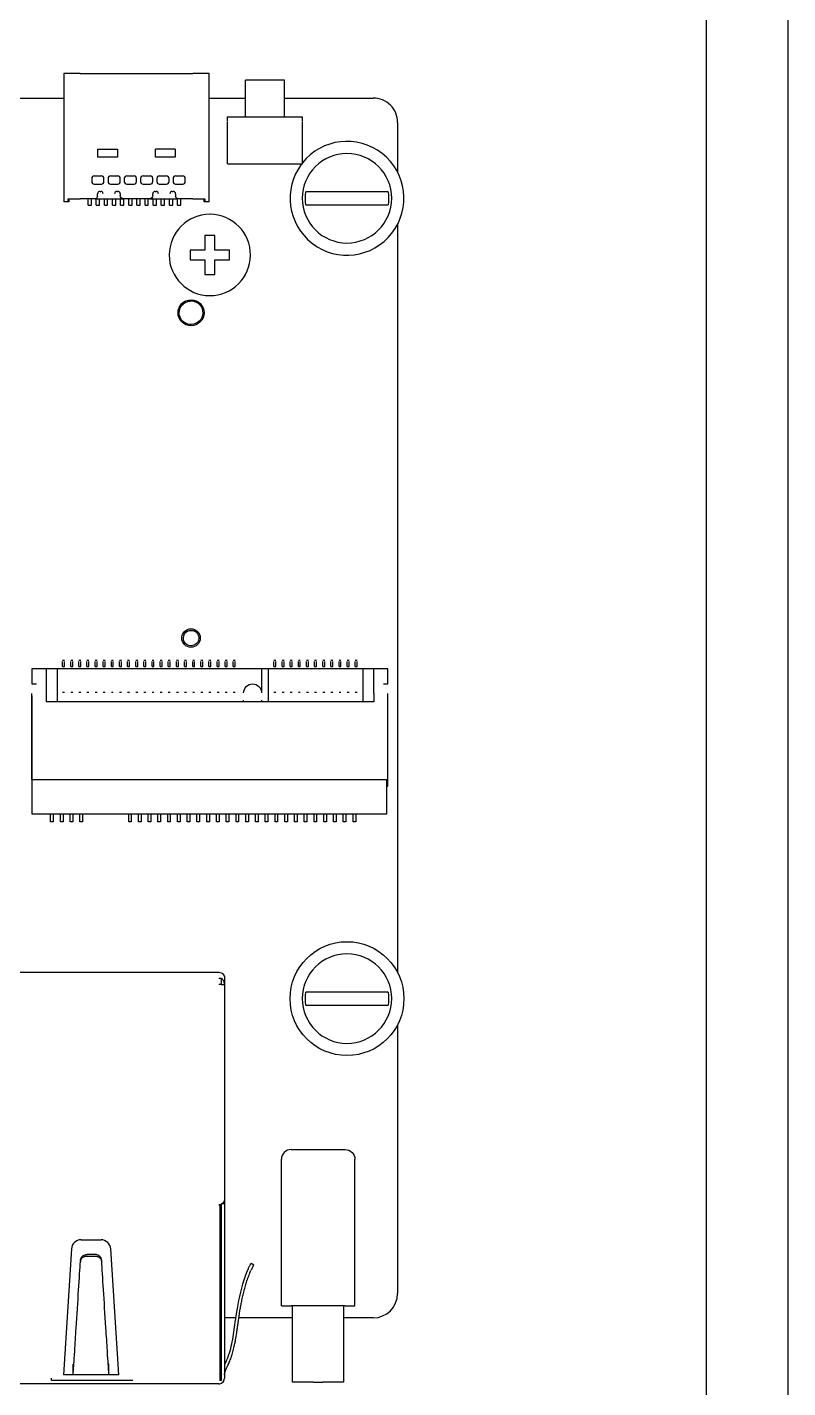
# Model space of a CAD drawing. Extents: x -34 to 51106, y -14166 to 1700.
# Drawn here: x 1285 to 1331.8, y 43 to 126.6 of the extents above; entities that cross this region are included whole.
import ezdxf

# ---------------------------------------------------------------- set-up
doc = ezdxf.new("R2010")
doc.units = 0
doc.layers.get('0').update_dxf_attribs({"linetype": 'CONTINUOUS'})
doc.layers.add('РАЗМЕРЫ', color=2, linetype='CONTINUOUS')

msp = doc.modelspace()

# ---------------------------------------------------------------- linework, layer by layer
at = {"linetype": 'CONTINUOUS'}
for p, q in [((1331.7956, 208.0423), (1331.7956, 28.0423)), ((1287.2717, 123.7827), (1287.2717, 115.8827)), ((1288.2717, 123.7827), (1287.2717, 123.7827)), ((1288.2717, 123.7827), (1295.2117, 123.7827)), ((1296.2117, 123.7827), (1295.2117, 123.7827)), ((1296.2117, 115.8827), (1296.2117, 123.7827)), ((1298.4456, 121.1206), (1298.4456, 123.3706)), ((1300.8456, 123.3706), (1298.4456, 123.3706)), ((1300.8456, 121.1206), (1300.8456, 123.3706)), ((1283.3056, 122.2706), (1287.2717, 122.2706)), ((1296.2117, 122.2706), (1298.4456, 122.2706)), ((1300.8456, 122.2706), (1306.2956, 122.2706)), ((1297.3456, 121.1206), (1301.9456, 121.1206)), ((1297.3456, 120.8706), (1297.3456, 121.1206)), ((1297.3456, 118.2206), (1297.3456, 120.8206)), ((1301.9456, 120.8706), (1301.9456, 121.1206)), ((1301.9456, 118.2206), (1301.9456, 120.8206)), ((1307.7956, 120.7706), (1307.7956, 117.7143)), ((1289.3592, 119.1327), (1290.5742, 119.1327)), ((1289.3592, 118.6327), (1289.3592, 119.1327)), ((1290.5742, 119.1327), (1290.5742, 118.6327)), ((1294.1252, 119.1327), (1292.9102, 119.1327)), ((1292.9102, 118.6327), (1292.9102, 119.1327)), ((1294.1252, 119.1327), (1294.1252, 118.6327)), ((1290.5742, 118.6327), (1289.3592, 118.6327)), ((1294.1252, 118.6327), (1292.9102, 118.6327)), ((1297.3456, 118.2206), (1301.9456, 118.2206)), ((1288.9917, 117.3326), (1288.9917, 117.1326)), ((1289.1417, 117.4826), (1289.5917, 117.4826)), ((1289.7417, 117.1326), (1289.7417, 117.3326)), ((1289.9917, 117.3326), (1289.9917, 117.1326)), ((1290.1417, 117.4826), (1290.5917, 117.4826)), ((1290.7417, 117.1326), (1290.7417, 117.3326)), ((1290.9917, 117.3326), (1290.9917, 117.1326)), ((1291.1417, 117.4826), (1291.5917, 117.4826)), ((1291.7417, 117.1326), (1291.7417, 117.3326)), ((1291.9917, 117.3326), (1291.9917, 117.1326)), ((1292.1417, 117.4826), (1292.5917, 117.4826)), ((1292.7417, 117.1326), (1292.7417, 117.3326)), ((1292.9917, 117.3326), (1292.9917, 117.1326)), ((1293.1417, 117.4826), (1293.5917, 117.4826)), ((1293.7417, 117.1326), (1293.7417, 117.3326)), ((1293.9917, 117.3326), (1293.9917, 117.1326)), ((1294.1417, 117.4826), (1294.5917, 117.4826)), ((1294.7417, 117.1326), (1294.7417, 117.3326)), ((1289.1417, 116.9826), (1289.5917, 116.9826)), ((1289.3417, 116.2327), (1289.3417, 116.3827)), ((1289.4917, 116.5327), (1289.5417, 116.5327)), ((1290.1417, 116.9826), (1290.5917, 116.9826)), ((1290.5417, 116.5327), (1290.5917, 116.5327)), ((1290.7417, 116.3827), (1290.7417, 116.2827)), ((1291.1417, 116.9826), (1291.5917, 116.9826)), ((1292.1417, 116.9826), (1292.5917, 116.9826)), ((1292.7417, 116.2827), (1292.7417, 116.3827)), ((1292.8917, 116.5327), (1292.9417, 116.5327)), ((1293.1417, 116.9826), (1293.5917, 116.9826)), ((1293.9417, 116.5327), (1293.9917, 116.5327)), ((1294.1417, 116.9826), (1294.5917, 116.9826)), ((1294.1417, 116.3827), (1294.1417, 116.2327)), ((1307.2156, 116.5087), (1302.1558, 116.5087)), ((1287.5339, 115.8827), (1287.2717, 115.8827)), ((1287.5339, 115.8827), (1287.5339, 116.0827)), ((1287.5339, 116.0827), (1288.2717, 116.0827)), ((1287.5717, 115.8827), (1287.5339, 115.8827)), ((1287.5717, 116.0827), (1287.5717, 115.8827)), ((1289.1917, 116.0827), (1288.2717, 116.0827)), ((1288.7667, 115.6827), (1288.7667, 116.0827)), ((1288.7667, 115.6827), (1288.9667, 115.6827)), ((1288.9667, 115.6827), (1288.9667, 116.0827)), ((1289.1917, 116.0827), (1289.6917, 116.0827)), ((1289.2667, 115.6827), (1289.2667, 116.0827)), ((1289.2667, 115.6827), (1289.4667, 115.6827)), ((1289.4667, 115.6827), (1289.4667, 116.0827)), ((1289.6917, 116.0827), (1290.3917, 116.0827)), ((1289.7667, 115.6827), (1289.7667, 116.0827)), ((1289.7667, 115.6827), (1289.9667, 115.6827)), ((1289.9667, 115.6827), (1289.9667, 116.0827)), ((1290.2667, 115.6827), (1290.2667, 116.0827)), ((1290.2667, 115.6827), (1290.4667, 115.6827)), ((1290.3917, 116.0827), (1290.9417, 116.0827)), ((1290.4667, 115.6827), (1290.4667, 116.0827)), ((1290.7667, 115.6827), (1290.7667, 116.0827)), ((1290.7667, 115.6827), (1290.9667, 115.6827)), ((1292.5417, 116.0827), (1290.9417, 116.0827)), ((1290.9667, 115.6827), (1290.9667, 116.0827)), ((1291.2667, 115.6827), (1291.2667, 116.0827)), ((1291.2667, 115.6827), (1291.4667, 115.6827)), ((1291.4667, 115.6827), (1291.4667, 116.0827)), ((1291.7667, 115.6827), (1291.7667, 116.0827)), ((1291.7667, 115.6827), (1291.9667, 115.6827)), ((1291.9667, 115.6827), (1291.9667, 116.0827)), ((1292.2667, 115.6827), (1292.2667, 116.0827)), ((1292.2667, 115.6827), (1292.4667, 115.6827)), ((1292.4667, 115.6827), (1292.4667, 116.0827)), ((1292.5417, 116.0827), (1293.0917, 116.0827)), ((1292.7667, 115.6827), (1292.7667, 116.0827)), ((1292.7667, 115.6827), (1292.9667, 115.6827)), ((1292.9667, 115.6827), (1292.9667, 116.0827)), ((1293.0917, 116.0827), (1293.7917, 116.0827)), ((1293.2667, 115.6827), (1293.2667, 116.0827)), ((1293.2667, 115.6827), (1293.4667, 115.6827)), ((1293.4667, 115.6827), (1293.4667, 116.0827)), ((1293.7667, 115.6827), (1293.7667, 116.0827)), ((1293.7667, 115.6827), (1293.9667, 115.6827)), ((1293.7917, 116.0827), (1294.2917, 116.0827)), ((1293.9667, 115.6827), (1293.9667, 116.0827)), ((1294.2667, 115.6827), (1294.2667, 116.0827)), ((1294.2667, 115.6827), (1294.4667, 115.6827)), ((1295.2117, 116.0827), (1294.2917, 116.0827)), ((1294.4667, 115.6827), (1294.4667, 116.0827)), ((1295.2117, 116.0827), (1295.9495, 116.0827)), ((1295.9117, 115.8827), (1295.9117, 116.0827)), ((1295.9495, 115.8827), (1295.9117, 115.8827)), ((1295.9495, 116.0827), (1295.9495, 115.8827)), ((1296.2117, 115.8827), (1295.9495, 115.8827)), ((1302.1558, 115.7087), (1307.2156, 115.7087)), ((1296.551, 113.8242), (1295.951, 113.8242)), ((1295.951, 113.8242), (1295.951, 112.9242)), ((1296.551, 112.9242), (1296.551, 113.8242)), ((1307.7956, 114.503), (1307.7956, 68.5062)), ((1295.951, 112.9242), (1295.051, 112.9242)), ((1295.051, 112.9242), (1295.051, 112.3242)), ((1295.051, 112.3242), (1295.951, 112.3242)), ((1295.951, 112.3242), (1295.951, 111.4242)), ((1297.451, 112.9242), (1296.551, 112.9242)), ((1296.551, 111.4242), (1296.551, 112.3242)), ((1296.551, 112.3242), (1297.451, 112.3242)), ((1297.451, 112.3242), (1297.451, 112.9242)), ((1295.951, 111.4242), (1296.551, 111.4242)), ((1285.3056, 87.1706), (1285.3056, 86.2506)), ((1286.1806, 87.1706), (1285.3056, 87.1706)), ((1286.8556, 87.1706), (1286.1806, 87.1706)), ((1286.1806, 87.1706), (1286.1806, 85.6506)), ((1299.4306, 87.1706), (1286.8556, 87.1706)), ((1286.8556, 87.1706), (1286.8556, 85.1506)), ((1287.1956, 87.7006), (1287.3156, 87.7006)), ((1287.1956, 87.3137), (1287.1956, 87.6206)), ((1287.1956, 87.2916), (1287.1956, 87.3006)), ((1287.3156, 87.3006), (1287.1956, 87.3006)), ((1287.1956, 87.2016), (1287.3156, 87.2016)), ((1287.3156, 87.3137), (1287.3156, 87.6206)), ((1287.3156, 87.2916), (1287.3156, 87.3006)), ((1287.6956, 87.7006), (1287.8156, 87.7006)), ((1287.6956, 87.3137), (1287.6956, 87.6206)), ((1287.6956, 87.2916), (1287.6956, 87.3006)), ((1287.8156, 87.3006), (1287.6956, 87.3006)), ((1287.6956, 87.2016), (1287.8156, 87.2016)), ((1287.8156, 87.3137), (1287.8156, 87.6206)), ((1287.8156, 87.2916), (1287.8156, 87.3006)), ((1288.1956, 87.7006), (1288.3156, 87.7006)), ((1288.1956, 87.3137), (1288.1956, 87.6206)), ((1288.1956, 87.2916), (1288.1956, 87.3006)), ((1288.3156, 87.3006), (1288.1956, 87.3006)), ((1288.1956, 87.2016), (1288.3156, 87.2016)), ((1288.3156, 87.3137), (1288.3156, 87.6206)), ((1288.3156, 87.2916), (1288.3156, 87.3006)), ((1288.6956, 87.7006), (1288.8156, 87.7006)), ((1288.6956, 87.3137), (1288.6956, 87.6206)), ((1288.6956, 87.2916), (1288.6956, 87.3006)), ((1288.8156, 87.3006), (1288.6956, 87.3006)), ((1288.6956, 87.2016), (1288.8156, 87.2016)), ((1288.8156, 87.3137), (1288.8156, 87.6206)), ((1288.8156, 87.2916), (1288.8156, 87.3006)), ((1289.1956, 87.7006), (1289.3156, 87.7006)), ((1289.1956, 87.3137), (1289.1956, 87.6206)), ((1289.1956, 87.2916), (1289.1956, 87.3006)), ((1289.3156, 87.3006), (1289.1956, 87.3006)), ((1289.1956, 87.2016), (1289.3156, 87.2016)), ((1289.3156, 87.3137), (1289.3156, 87.6206)), ((1289.3156, 87.2916), (1289.3156, 87.3006)), ((1289.6956, 87.7006), (1289.8156, 87.7006)), ((1289.6956, 87.3137), (1289.6956, 87.6206)), ((1289.6956, 87.2916), (1289.6956, 87.3006)), ((1289.8156, 87.3006), (1289.6956, 87.3006)), ((1289.6956, 87.2016), (1289.8156, 87.2016)), ((1289.8156, 87.3137), (1289.8156, 87.6206)), ((1289.8156, 87.2916), (1289.8156, 87.3006)), ((1290.1956, 87.7006), (1290.3156, 87.7006)), ((1290.1956, 87.3137), (1290.1956, 87.6206)), ((1290.1956, 87.2916), (1290.1956, 87.3006)), ((1290.3156, 87.3006), (1290.1956, 87.3006)), ((1290.1956, 87.2016), (1290.3156, 87.2016)), ((1290.3156, 87.3137), (1290.3156, 87.6206)), ((1290.3156, 87.2916), (1290.3156, 87.3006)), ((1290.6956, 87.7006), (1290.8156, 87.7006)), ((1290.6956, 87.3137), (1290.6956, 87.6206)), ((1290.6956, 87.2916), (1290.6956, 87.3006)), ((1290.8156, 87.3006), (1290.6956, 87.3006)), ((1290.6956, 87.2016), (1290.8156, 87.2016)), ((1290.8156, 87.3137), (1290.8156, 87.6206)), ((1290.8156, 87.2916), (1290.8156, 87.3006)), ((1291.1956, 87.7006), (1291.3156, 87.7006)), ((1291.1956, 87.3137), (1291.1956, 87.6206)), ((1291.1956, 87.2916), (1291.1956, 87.3006)), ((1291.3156, 87.3006), (1291.1956, 87.3006)), ((1291.1956, 87.2016), (1291.3156, 87.2016)), ((1291.3156, 87.3137), (1291.3156, 87.6206)), ((1291.3156, 87.2916), (1291.3156, 87.3006)), ((1291.6956, 87.7006), (1291.8156, 87.7006)), ((1291.6956, 87.3137), (1291.6956, 87.6206)), ((1291.6956, 87.2916), (1291.6956, 87.3006)), ((1291.8156, 87.3006), (1291.6956, 87.3006)), ((1291.6956, 87.2016), (1291.8156, 87.2016)), ((1291.8156, 87.3137), (1291.8156, 87.6206)), ((1291.8156, 87.2916), (1291.8156, 87.3006)), ((1292.1956, 87.7006), (1292.3156, 87.7006)), ((1292.1956, 87.3137), (1292.1956, 87.6206)), ((1292.1956, 87.2916), (1292.1956, 87.3006)), ((1292.3156, 87.3006), (1292.1956, 87.3006)), ((1292.1956, 87.2016), (1292.3156, 87.2016)), ((1292.3156, 87.3137), (1292.3156, 87.6206)), ((1292.3156, 87.2916), (1292.3156, 87.3006)), ((1292.6956, 87.7006), (1292.8156, 87.7006)), ((1292.6956, 87.3137), (1292.6956, 87.6206)), ((1292.6956, 87.2916), (1292.6956, 87.3006)), ((1292.8156, 87.3006), (1292.6956, 87.3006)), ((1292.6956, 87.2016), (1292.8156, 87.2016)), ((1292.8156, 87.3137), (1292.8156, 87.6206)), ((1292.8156, 87.2916), (1292.8156, 87.3006)), ((1293.1956, 87.7006), (1293.3156, 87.7006)), ((1293.1956, 87.3137), (1293.1956, 87.6206)), ((1293.1956, 87.2916), (1293.1956, 87.3006)), ((1293.3156, 87.3006), (1293.1956, 87.3006)), ((1293.1956, 87.2016), (1293.3156, 87.2016)), ((1293.3156, 87.3137), (1293.3156, 87.6206)), ((1293.3156, 87.2916), (1293.3156, 87.3006)), ((1293.6956, 87.7006), (1293.8156, 87.7006)), ((1293.6956, 87.3137), (1293.6956, 87.6206)), ((1293.6956, 87.2916), (1293.6956, 87.3006)), ((1293.8156, 87.3006), (1293.6956, 87.3006)), ((1293.6956, 87.2016), (1293.8156, 87.2016)), ((1293.8156, 87.3137), (1293.8156, 87.6206)), ((1293.8156, 87.2916), (1293.8156, 87.3006)), ((1294.1956, 87.7006), (1294.3156, 87.7006)), ((1294.1956, 87.3137), (1294.1956, 87.6206)), ((1294.1956, 87.2916), (1294.1956, 87.3006)), ((1294.3156, 87.3006), (1294.1956, 87.3006)), ((1294.1956, 87.2016), (1294.3156, 87.2016)), ((1294.3156, 87.3137), (1294.3156, 87.6206)), ((1294.3156, 87.2916), (1294.3156, 87.3006)), ((1294.6956, 87.7006), (1294.8156, 87.7006)), ((1294.6956, 87.3137), (1294.6956, 87.6206)), ((1294.6956, 87.2916), (1294.6956, 87.3006)), ((1294.8156, 87.3006), (1294.6956, 87.3006)), ((1294.6956, 87.2016), (1294.8156, 87.2016)), ((1294.8156, 87.3137), (1294.8156, 87.6206)), ((1294.8156, 87.2916), (1294.8156, 87.3006)), ((1295.1956, 87.7006), (1295.3156, 87.7006)), ((1295.1956, 87.3137), (1295.1956, 87.6206)), ((1295.1956, 87.2916), (1295.1956, 87.3006)), ((1295.3156, 87.3006), (1295.1956, 87.3006)), ((1295.1956, 87.2016), (1295.3156, 87.2016)), ((1295.3156, 87.3137), (1295.3156, 87.6206)), ((1295.3156, 87.2916), (1295.3156, 87.3006)), ((1295.6956, 87.7006), (1295.8156, 87.7006)), ((1295.6956, 87.3137), (1295.6956, 87.6206)), ((1295.6956, 87.2916), (1295.6956, 87.3006)), ((1295.8156, 87.3006), (1295.6956, 87.3006)), ((1295.6956, 87.2016), (1295.8156, 87.2016)), ((1295.8156, 87.3137), (1295.8156, 87.6206)), ((1295.8156, 87.2916), (1295.8156, 87.3006)), ((1296.1956, 87.7006), (1296.3156, 87.7006)), ((1296.1956, 87.3137), (1296.1956, 87.6206)), ((1296.1956, 87.2916), (1296.1956, 87.3006)), ((1296.3156, 87.3006), (1296.1956, 87.3006)), ((1296.1956, 87.2016), (1296.3156, 87.2016)), ((1296.3156, 87.3137), (1296.3156, 87.6206)), ((1296.3156, 87.2916), (1296.3156, 87.3006)), ((1296.6956, 87.7006), (1296.8156, 87.7006)), ((1296.6956, 87.3137), (1296.6956, 87.6206)), ((1296.6956, 87.2916), (1296.6956, 87.3006)), ((1296.8156, 87.3006), (1296.6956, 87.3006)), ((1296.6956, 87.2016), (1296.8156, 87.2016)), ((1296.8156, 87.3137), (1296.8156, 87.6206)), ((1296.8156, 87.2916), (1296.8156, 87.3006)), ((1297.1956, 87.7006), (1297.3156, 87.7006)), ((1297.1956, 87.3137), (1297.1956, 87.6206)), ((1297.1956, 87.2916), (1297.1956, 87.3006)), ((1297.3156, 87.3006), (1297.1956, 87.3006)), ((1297.1956, 87.2016), (1297.3156, 87.2016)), ((1297.3156, 87.3137), (1297.3156, 87.6206)), ((1297.3156, 87.2916), (1297.3156, 87.3006)), ((1297.6956, 87.7006), (1297.8156, 87.7006)), ((1297.6956, 87.3137), (1297.6956, 87.6206)), ((1297.6956, 87.2916), (1297.6956, 87.3006)), ((1297.8156, 87.3006), (1297.6956, 87.3006)), ((1297.6956, 87.2016), (1297.8156, 87.2016)), ((1297.8156, 87.3137), (1297.8156, 87.6206)), ((1297.8156, 87.2916), (1297.8156, 87.3006)), ((1299.8406, 87.1706), (1299.4306, 87.1706)), ((1299.4306, 87.1706), (1299.4306, 85.7006)), ((1305.6556, 87.1706), (1299.8406, 87.1706)), ((1299.8406, 87.1706), (1299.8406, 85.1506)), ((1300.1956, 87.7006), (1300.3156, 87.7006)), ((1300.1956, 87.3137), (1300.1956, 87.6206)), ((1300.1956, 87.2916), (1300.1956, 87.3006)), ((1300.3156, 87.3006), (1300.1956, 87.3006)), ((1300.1956, 87.2016), (1300.3156, 87.2016)), ((1300.3156, 87.3137), (1300.3156, 87.6206)), ((1300.3156, 87.2916), (1300.3156, 87.3006)), ((1300.6956, 87.7006), (1300.8156, 87.7006)), ((1300.6956, 87.3137), (1300.6956, 87.6206)), ((1300.6956, 87.2916), (1300.6956, 87.3006)), ((1300.8156, 87.3006), (1300.6956, 87.3006)), ((1300.6956, 87.2016), (1300.8156, 87.2016)), ((1300.8156, 87.3137), (1300.8156, 87.6206)), ((1300.8156, 87.2916), (1300.8156, 87.3006)), ((1301.1956, 87.7006), (1301.3156, 87.7006)), ((1301.1956, 87.3137), (1301.1956, 87.6206)), ((1301.1956, 87.2916), (1301.1956, 87.3006)), ((1301.3156, 87.3006), (1301.1956, 87.3006)), ((1301.1956, 87.2016), (1301.3156, 87.2016)), ((1301.3156, 87.3137), (1301.3156, 87.6206)), ((1301.3156, 87.2916), (1301.3156, 87.3006)), ((1301.6956, 87.7006), (1301.8156, 87.7006)), ((1301.6956, 87.3137), (1301.6956, 87.6206)), ((1301.6956, 87.2916), (1301.6956, 87.3006)), ((1301.8156, 87.3006), (1301.6956, 87.3006)), ((1301.6956, 87.2016), (1301.8156, 87.2016)), ((1301.8156, 87.3137), (1301.8156, 87.6206)), ((1301.8156, 87.2916), (1301.8156, 87.3006)), ((1302.1956, 87.7006), (1302.3156, 87.7006)), ((1302.1956, 87.3137), (1302.1956, 87.6206)), ((1302.1956, 87.2916), (1302.1956, 87.3006)), ((1302.3156, 87.3006), (1302.1956, 87.3006)), ((1302.1956, 87.2016), (1302.3156, 87.2016)), ((1302.3156, 87.3137), (1302.3156, 87.6206)), ((1302.3156, 87.2916), (1302.3156, 87.3006)), ((1302.6956, 87.7006), (1302.8156, 87.7006)), ((1302.6956, 87.3137), (1302.6956, 87.6206)), ((1302.6956, 87.2916), (1302.6956, 87.3006)), ((1302.8156, 87.3006), (1302.6956, 87.3006)), ((1302.6956, 87.2016), (1302.8156, 87.2016)), ((1302.8156, 87.3137), (1302.8156, 87.6206)), ((1302.8156, 87.2916), (1302.8156, 87.3006)), ((1303.1956, 87.7006), (1303.3156, 87.7006)), ((1303.1956, 87.3137), (1303.1956, 87.6206)), ((1303.1956, 87.2916), (1303.1956, 87.3006)), ((1303.3156, 87.3006), (1303.1956, 87.3006)), ((1303.1956, 87.2016), (1303.3156, 87.2016)), ((1303.3156, 87.3137), (1303.3156, 87.6206)), ((1303.3156, 87.2916), (1303.3156, 87.3006)), ((1303.6956, 87.7006), (1303.8156, 87.7006)), ((1303.6956, 87.3137), (1303.6956, 87.6206)), ((1303.6956, 87.2916), (1303.6956, 87.3006)), ((1303.8156, 87.3006), (1303.6956, 87.3006)), ((1303.6956, 87.2016), (1303.8156, 87.2016)), ((1303.8156, 87.3137), (1303.8156, 87.6206)), ((1303.8156, 87.2916), (1303.8156, 87.3006)), ((1304.1956, 87.7006), (1304.3156, 87.7006)), ((1304.1956, 87.3137), (1304.1956, 87.6206)), ((1304.1956, 87.2916), (1304.1956, 87.3006)), ((1304.3156, 87.3006), (1304.1956, 87.3006)), ((1304.1956, 87.2016), (1304.3156, 87.2016)), ((1304.3156, 87.3137), (1304.3156, 87.6206)), ((1304.3156, 87.2916), (1304.3156, 87.3006)), ((1304.6956, 87.7006), (1304.8156, 87.7006)), ((1304.6956, 87.3137), (1304.6956, 87.6206)), ((1304.6956, 87.2916), (1304.6956, 87.3006)), ((1304.8156, 87.3006), (1304.6956, 87.3006)), ((1304.6956, 87.2016), (1304.8156, 87.2016)), ((1304.8156, 87.3137), (1304.8156, 87.6206)), ((1304.8156, 87.2916), (1304.8156, 87.3006)), ((1305.1956, 87.7006), (1305.3156, 87.7006)), ((1305.1956, 87.3137), (1305.1956, 87.6206)), ((1305.1956, 87.2916), (1305.1956, 87.3006)), ((1305.3156, 87.3006), (1305.1956, 87.3006)), ((1305.1956, 87.2016), (1305.3156, 87.2016)), ((1305.3156, 87.3137), (1305.3156, 87.6206)), ((1305.3156, 87.2916), (1305.3156, 87.3006)), ((1305.6556, 87.1706), (1305.6556, 85.1506)), ((1306.3306, 87.1706), (1305.6556, 87.1706)), ((1307.2056, 87.1706), (1306.3306, 87.1706)), ((1306.3306, 85.6506), (1306.3306, 87.1706)), ((1307.2056, 86.2506), (1307.2056, 87.1706)), ((1285.3056, 86.2506), (1285.5806, 86.2506)), ((1306.9306, 86.2506), (1307.2056, 86.2506)), ((1285.3056, 85.5206), (1285.2956, 85.5206)), ((1285.2956, 85.5206), (1285.2956, 84.7206)), ((1285.3056, 80.3706), (1285.3056, 85.6506)), ((1286.1806, 85.6506), (1286.1806, 85.1506)), ((1287.1956, 85.741), (1287.3156, 85.741)), ((1287.6956, 85.741), (1287.8156, 85.741)), ((1288.1956, 85.741), (1288.3156, 85.741)), ((1288.6956, 85.741), (1288.8156, 85.741)), ((1289.1956, 85.741), (1289.3156, 85.741)), ((1289.6956, 85.741), (1289.8156, 85.741)), ((1290.1956, 85.741), (1290.3156, 85.741)), ((1290.6956, 85.741), (1290.8156, 85.741)), ((1291.1956, 85.741), (1291.3156, 85.741)), ((1291.6956, 85.741), (1291.8156, 85.741)), ((1292.1956, 85.741), (1292.3156, 85.741)), ((1292.6956, 85.741), (1292.8156, 85.741)), ((1293.1956, 85.741), (1293.3156, 85.741)), ((1293.6956, 85.741), (1293.8156, 85.741)), ((1294.1956, 85.741), (1294.3156, 85.741)), ((1294.6956, 85.741), (1294.8156, 85.741)), ((1295.1956, 85.741), (1295.3156, 85.741)), ((1295.6956, 85.741), (1295.8156, 85.741)), ((1296.1956, 85.741), (1296.3156, 85.741)), ((1296.6956, 85.741), (1296.8156, 85.741)), ((1297.1956, 85.741), (1297.3156, 85.741)), ((1297.6956, 85.741), (1297.8156, 85.741)), ((1300.1956, 85.741), (1300.3156, 85.741)), ((1300.6956, 85.741), (1300.8156, 85.741)), ((1301.1956, 85.741), (1301.3156, 85.741)), ((1301.6956, 85.741), (1301.8156, 85.741)), ((1302.1956, 85.741), (1302.3156, 85.741)), ((1302.6956, 85.741), (1302.8156, 85.741)), ((1303.1956, 85.741), (1303.3156, 85.741)), ((1303.6956, 85.741), (1303.8156, 85.741)), ((1304.1956, 85.741), (1304.3156, 85.741)), ((1304.6956, 85.741), (1304.8156, 85.741)), ((1305.1956, 85.741), (1305.3156, 85.741)), ((1306.3306, 85.6506), (1306.3306, 85.1506)), ((1307.2056, 80.3706), (1307.2056, 85.6506)), ((1285.3056, 84.7206), (1285.2956, 84.7206)), ((1285.2956, 84.7206), (1285.2956, 78.2706)), ((1298.8806, 85.1506), (1286.1806, 85.1506)), ((1298.3306, 85.1506), (1298.3306, 85.2506)), ((1306.3306, 85.1506), (1298.8806, 85.1506)), ((1299.4306, 85.2506), (1299.4306, 85.1506)), ((1285.3056, 80.3706), (1307.2056, 80.3706)), ((1307.1456, 78.2706), (1307.1456, 80.3706)), ((1307.2056, 79.9706), (1307.2056, 80.3706)), ((1307.1456, 79.9706), (1307.2056, 79.9706)), ((1285.2956, 78.2706), (1307.1456, 78.2706)), ((1286.4606, 77.7706), (1286.4606, 78.2706)), ((1286.6206, 78.2706), (1286.6206, 77.7706)), ((1287.0606, 77.7706), (1287.0606, 78.2706)), ((1287.2206, 78.2706), (1287.2206, 77.7706)), ((1287.6606, 77.7706), (1287.6606, 78.2706)), ((1287.8206, 78.2706), (1287.8206, 77.7706)), ((1288.2606, 77.7706), (1288.2606, 78.2706)), ((1288.4206, 78.2706), (1288.4206, 77.7706)), ((1291.2606, 77.7706), (1291.2606, 78.2706)), ((1291.4206, 78.2706), (1291.4206, 77.7706)), ((1291.8606, 77.7706), (1291.8606, 78.2706)), ((1292.0206, 78.2706), (1292.0206, 77.7706)), ((1292.4606, 77.7706), (1292.4606, 78.2706)), ((1292.6206, 78.2706), (1292.6206, 77.7706)), ((1293.0606, 77.7706), (1293.0606, 78.2706)), ((1293.2206, 78.2706), (1293.2206, 77.7706)), ((1293.6606, 77.7706), (1293.6606, 78.2706)), ((1293.8206, 78.2706), (1293.8206, 77.7706)), ((1294.2606, 77.7706), (1294.2606, 78.2706)), ((1294.4206, 78.2706), (1294.4206, 77.7706)), ((1294.8606, 77.7706), (1294.8606, 78.2706)), ((1295.0206, 78.2706), (1295.0206, 77.7706)), ((1295.4606, 77.7706), (1295.4606, 78.2706)), ((1295.6206, 78.2706), (1295.6206, 77.7706)), ((1296.0606, 77.7706), (1296.0606, 78.2706)), ((1296.2206, 78.2706), (1296.2206, 77.7706)), ((1296.6606, 77.7706), (1296.6606, 78.2706)), ((1296.8206, 78.2706), (1296.8206, 77.7706)), ((1297.2606, 77.7706), (1297.2606, 78.2706)), ((1297.4206, 78.2706), (1297.4206, 77.7706)), ((1297.8606, 77.7706), (1297.8606, 78.2706)), ((1298.0206, 78.2706), (1298.0206, 77.7706)), ((1298.4606, 77.7706), (1298.4606, 78.2706)), ((1298.6206, 78.2706), (1298.6206, 77.7706)), ((1299.0606, 77.7706), (1299.0606, 78.2706)), ((1299.2206, 78.2706), (1299.2206, 77.7706)), ((1299.6606, 77.7706), (1299.6606, 78.2706)), ((1299.8206, 78.2706), (1299.8206, 77.7706)), ((1300.2606, 77.7706), (1300.2606, 78.2706)), ((1300.4206, 78.2706), (1300.4206, 77.7706)), ((1300.8606, 77.7706), (1300.8606, 78.2706)), ((1301.0206, 78.2706), (1301.0206, 77.7706)), ((1301.4606, 77.7706), (1301.4606, 78.2706)), ((1301.6206, 78.2706), (1301.6206, 77.7706)), ((1302.0606, 77.7706), (1302.0606, 78.2706)), ((1302.2206, 78.2706), (1302.2206, 77.7706)), ((1302.6606, 77.7706), (1302.6606, 78.2706)), ((1302.8206, 78.2706), (1302.8206, 77.7706)), ((1303.2606, 77.7706), (1303.2606, 78.2706)), ((1303.4206, 78.2706), (1303.4206, 77.7706)), ((1303.8606, 77.7706), (1303.8606, 78.2706)), ((1304.0206, 78.2706), (1304.0206, 77.7706)), ((1304.4606, 77.7706), (1304.4606, 78.2706)), ((1304.6206, 78.2706), (1304.6206, 77.7706)), ((1305.0606, 77.7706), (1305.0606, 78.2706)), ((1305.2206, 78.2706), (1305.2206, 77.7706)), ((1286.6206, 77.7706), (1286.4606, 77.7706)), ((1287.2206, 77.7706), (1287.0606, 77.7706)), ((1287.8206, 77.7706), (1287.6606, 77.7706)), ((1288.4206, 77.7706), (1288.2606, 77.7706)), ((1291.4206, 77.7706), (1291.2606, 77.7706)), ((1292.0206, 77.7706), (1291.8606, 77.7706)), ((1292.6206, 77.7706), (1292.4606, 77.7706)), ((1293.2206, 77.7706), (1293.0606, 77.7706)), ((1293.8206, 77.7706), (1293.6606, 77.7706)), ((1294.4206, 77.7706), (1294.2606, 77.7706)), ((1295.0206, 77.7706), (1294.8606, 77.7706)), ((1295.6206, 77.7706), (1295.4606, 77.7706)), ((1296.2206, 77.7706), (1296.0606, 77.7706)), ((1296.8206, 77.7706), (1296.6606, 77.7706)), ((1297.4206, 77.7706), (1297.2606, 77.7706)), ((1298.0206, 77.7706), (1297.8606, 77.7706)), ((1298.6206, 77.7706), (1298.4606, 77.7706)), ((1299.2206, 77.7706), (1299.0606, 77.7706)), ((1299.8206, 77.7706), (1299.6606, 77.7706)), ((1300.4206, 77.7706), (1300.2606, 77.7706)), ((1301.0206, 77.7706), (1300.8606, 77.7706)), ((1301.6206, 77.7706), (1301.4606, 77.7706)), ((1302.2206, 77.7706), (1302.0606, 77.7706)), ((1302.8206, 77.7706), (1302.6606, 77.7706)), ((1303.4206, 77.7706), (1303.2606, 77.7706)), ((1304.0206, 77.7706), (1303.8606, 77.7706)), ((1304.6206, 77.7706), (1304.4606, 77.7706)), ((1305.2206, 77.7706), (1305.0606, 77.7706)), ((1267.0056, 68.5206), (1296.8056, 68.5206)), ((1296.8056, 68.162), (1296.9556, 68.162)), ((1296.9556, 67.7706), (1296.8056, 67.7706)), ((1296.9556, 68.162), (1296.9556, 67.7706)), ((1296.9556, 67.7706), (1297.1411, 67.7706)), ((1297.1556, 68.1706), (1297.1556, 67.812)), ((1297.1556, 67.812), (1297.1556, 67.6706)), ((1297.1556, 67.6706), (1297.1556, 54.5706)), ((1307.2156, 67.3006), (1302.1558, 67.3006)), ((1302.1558, 66.5006), (1307.2156, 66.5006)), ((1307.7956, 65.2949), (1307.7956, 48.7706)), ((1300.6556, 48.0206), (1300.6556, 57.0206)), ((1301.2556, 57.6206), (1304.5756, 57.6206)), ((1305.1756, 48.0206), (1305.1756, 57.0206)), ((1297.1556, 54.5706), (1297.1556, 54.2791)), ((1296.8056, 54.2206), (1296.8557, 54.2206)), ((1296.8557, 54.2241), (1296.8557, 54.2206)), ((1296.8557, 54.2206), (1296.8557, 43.4206)), ((1296.9556, 54.2543), (1296.9556, 43.4206)), ((1297.1556, 54.2791), (1296.9995, 54.2791)), ((1297.1556, 54.2791), (1297.1556, 43.5706)), ((1288.3339, 52.0706), (1289.5574, 52.0706)), ((1296.8557, 52.2456), (1296.9556, 52.2456)), ((1287.7351, 51.5084), (1287.2457, 43.7706)), ((1288.6928, 51.0706), (1289.1985, 51.0706)), ((1289.1925, 51.1653), (1288.6989, 51.1653)), ((1290.6457, 43.7706), (1290.1562, 51.5084)), ((1288.2986, 50.8214), (1288.2924, 50.7259)), ((1289.5989, 50.7259), (1289.5927, 50.8214)), ((1298.9557, 50.5206), (1298.7831, 50.6218)), ((1300.6556, 48.0206), (1301.2556, 48.0206)), ((1304.5756, 48.0206), (1301.2556, 48.0206)), ((1301.3356, 43.3206), (1301.3356, 48.0206)), ((1304.4956, 43.3206), (1304.4956, 48.0206)), ((1304.5756, 48.0206), (1305.1756, 48.0206)), ((1296.9556, 47.2706), (1296.8557, 47.2706)), ((1297.8318, 47.2706), (1297.1556, 47.2706)), ((1301.3356, 47.2706), (1298.0339, 47.2706)), ((1306.2956, 47.2706), (1304.4956, 47.2706)), ((1287.8457, 43.9706), (1287.8457, 44.4324)), ((1287.8883, 44.4324), (1287.8457, 44.4324)), ((1290.0457, 44.4324), (1290.003, 44.4324)), ((1290.0457, 43.9706), (1290.0457, 44.4324)), ((1286.5107, 43.4206), (1286.5107, 43.5706)), ((1287.8457, 43.7706), (1287.2457, 43.7706)), ((1287.8457, 43.9706), (1287.8586, 43.9706)), ((1290.0457, 43.7706), (1287.8457, 43.7706)), ((1290.0327, 43.9706), (1290.0457, 43.9706)), ((1290.6457, 43.7706), (1290.0457, 43.7706)), ((1296.9556, 43.7706), (1296.9555, 43.7706)), ((1286.5107, 43.2206), (1277.3007, 43.2206)), ((1291.5107, 43.4206), (1286.5107, 43.4206)), ((1291.5107, 43.2206), (1286.5107, 43.2206)), ((1296.8056, 43.2206), (1291.5107, 43.2206)), ((1296.9556, 43.4206), (1296.8557, 43.4206)), ((1302.6357, 43.3206), (1301.3356, 43.3206)), ((1302.6357, 43.3206), (1303.1957, 43.3206)), ((1304.4956, 43.3206), (1303.1957, 43.3206))]:
    msp.add_line(p, q, dxfattribs=at)
at = {"linetype": 'CONTINUOUS', "extrusion": (0, 0, -1)}
for centre in [(-1304.6857, 116.1087), (-1304.6857, 66.9006)]:
    msp.add_circle(centre, 2.75, dxfattribs=at)
at = {"linetype": 'CONTINUOUS'}
for centre, radius in [((1295.0956, 109.0706), 0.8), ((1295.0956, 89.0706), 0.57), ((1304.6857, 66.9006), 3.5)]:
    msp.add_circle(centre, radius, dxfattribs=at)
for centre, radius, start, end in [((1306.2956, 120.7706), 1.5, 0.000003, 90.000003), ((1304.6857, 116.1087), 3.5, 142.886741, 141.523862), ((1289.1417, 117.3326), 0.15, 90.000003, 180.000002), ((1289.1417, 117.1326), 0.15, 180.000002, 270.000002), ((1289.5917, 117.3326), 0.15, 0.000003, 90.000003), ((1289.5917, 117.1326), 0.15, 270.000002, 0.000003), ((1290.1417, 117.3326), 0.15, 90.000002, 180.000002), ((1290.1417, 117.1326), 0.15, 180.000002, 270.000003), ((1290.5917, 117.3326), 0.15, 0.000003, 90.000003), ((1290.5917, 117.1326), 0.15, 270.000002, 0.000003), ((1291.1417, 117.3326), 0.15, 90.000002, 180.000002), ((1291.1417, 117.1326), 0.15, 180.000002, 270.000003), ((1291.5917, 117.3326), 0.15, 0.000003, 90.000003), ((1291.5917, 117.1326), 0.15, 270.000002, 0.000003), ((1292.1417, 117.3326), 0.15, 90.000002, 180.000002), ((1292.1417, 117.1326), 0.15, 180.000002, 270.000003), ((1292.5917, 117.3326), 0.15, 0.000003, 90.000003), ((1292.5917, 117.1326), 0.15, 270.000002, 0.000003), ((1293.1417, 117.3326), 0.15, 90.000002, 180.000002), ((1293.1417, 117.1326), 0.15, 180.000002, 270.000003), ((1293.5917, 117.3326), 0.15, 0.000003, 90.000003), ((1293.5917, 117.1326), 0.15, 270.000002, 0.000003), ((1294.1417, 117.3326), 0.15, 90.000002, 180.000002), ((1294.1417, 117.1326), 0.15, 180.000002, 270.000003), ((1294.5917, 117.3326), 0.15, 0.000003, 90.000003), ((1294.5917, 117.1326), 0.15, 270.000002, 0.000003), ((1289.4917, 116.3827), 0.15, 90.000003, 180.000003), ((1289.5417, 116.3827), 0.15, 0.000002, 90.000004), ((1290.5417, 116.3827), 0.15, 90.000003, 180.000003), ((1290.5917, 116.3827), 0.15, 0.000002, 90.000003), ((1292.8917, 116.3827), 0.15, 90.000002, 180.000003), ((1292.9417, 116.3827), 0.15, 0.000002, 90.000003), ((1293.9417, 116.3827), 0.15, 90.000002, 180.000003), ((1293.9917, 116.3827), 0.15, 0.000002, 90.000002), ((1296.251, 112.6242), 2.5, 90.000003, 89.556028), ((1296.251, 112.6242), 2.5, 89.556028, 90.000003), ((1301.2556, 57.0206), 0.6, 90.000003, 180.000003), ((1288.3339, 51.4706), 0.6, 90.000003, 176.380694), ((1289.5574, 51.4706), 0.6, 3.619311, 90.000003), ((1306.2956, 48.7706), 1.5, 270.000003, 0.000003), ((1296.8056, 43.5706), 0.35, 278.213213, 0.000003)]:
    msp.add_arc(centre, radius, start, end, dxfattribs=at)
at = {"linetype": 'CONTINUOUS', "extrusion": (0, 0, -1)}
for centre, radius, start, end in [((-1290.9417, 116.2827), 0.2, 269.999997, 359.999997), ((-1292.5417, 116.2827), 0.2, 179.999998, 269.999997), ((-1304.6857, 116.1087), 2.5613, 351.015397, 8.984598), ((-1304.6857, 116.1087), 2.5613, 171.015397, 188.984598), ((-1289.1917, 116.2327), 0.15, 179.999997, 269.999997), ((-1294.2917, 116.2327), 0.15, 269.999998, 359.999998), ((-1295.0956, 109.0706), 0.725, 269.999997, 92.913819), ((-1295.0956, 109.0706), 0.725, 92.913819, 269.999997), ((-1295.0956, 89.0706), 0.475, 269.999997, 94.447409), ((-1295.0956, 89.0706), 0.475, 94.447409, 269.999997), ((-1298.8806, 85.7006), 0.55, 0.000193, 179.999841), ((-1298.8806, 85.7006), 0.55, 0, 179.999997), ((-1296.8056, 68.1706), 0.35, 89.999997, 179.999997), ((-1304.6857, 66.9006), 2.5613, 351.015397, 8.984598), ((-1304.6857, 66.9006), 2.5613, 171.015397, 188.984598), ((-1304.5756, 57.0206), 0.6, 89.999997, 179.999997)]:
    msp.add_arc(centre, radius, start, end, dxfattribs=at)
at = {"linetype": 'CONTINUOUS'}
msp.add_ellipse((1296.8056, 67.812), major_axis=(-0.2475, -0.2475), ratio=0.9999999, start_param=2.3562052, end_param=3.4840905, dxfattribs=at)
at = {"linetype": 'CONTINUOUS', "extrusion": (0, 0, -1)}
for centre, major_axis, ratio, start_param, end_param in [((1296.8036, 67.67), (0.3388, 0.0959), 0.9967832, -0.0138038, 0.2750824), ((1296.8056, 54.5706), (-0.2475, 0.2475), 0.9999999, 2.3561856, 3.7836343), ((1296.7788, 54.9445), (-0.0519, 0.723), 0.6941732, 3.0917155, 3.1913774)]:
    msp.add_ellipse(centre, major_axis=major_axis, ratio=ratio, start_param=start_param, end_param=end_param, dxfattribs=at)
at = {"linetype": 'CONTINUOUS'}
for points, knots in [([(1288.2924, 50.7259), (1288.2937, 50.7457), (1288.2966, 50.7654), (1288.3012, 50.7846), (1288.3072, 50.8101), (1288.3161, 50.8347), (1288.3277, 50.8582), (1288.3415, 50.8864), (1288.3591, 50.9125), (1288.38, 50.9361), (1288.3916, 50.9493), (1288.4042, 50.9617), (1288.4178, 50.9732), (1288.4443, 50.9957), (1288.4741, 51.0147), (1288.5063, 51.0298), (1288.5154, 51.0341), (1288.5247, 51.038), (1288.5342, 51.0416), (1288.5596, 51.0513), (1288.5861, 51.0587), (1288.6132, 51.0635), (1288.6394, 51.0682), (1288.6661, 51.0706), (1288.6928, 51.0706)], [0.000001, 0.000001, 0.000001, 0.000001, 0.006372744, 0.006372744, 0.006372744, 0.014797435, 0.014797435, 0.014797435, 0.02488131, 0.02488131, 0.02488131, 0.030482541, 0.030482541, 0.030482541, 0.041434767, 0.041434767, 0.041434767, 0.044532582, 0.044532582, 0.044532582, 0.052838159, 0.052838159, 0.052838159, 0.060854428, 0.060854428, 0.060854428, 0.060854428]), ([(1288.2986, 50.8214), (1288.2998, 50.841), (1288.3027, 50.8605), (1288.3072, 50.8795), (1288.3133, 50.9051), (1288.3222, 50.9299), (1288.3339, 50.9535), (1288.3481, 50.9823), (1288.3663, 51.0091), (1288.388, 51.0332), (1288.3991, 51.0455), (1288.411, 51.0571), (1288.4238, 51.0679), (1288.4504, 51.0905), (1288.4803, 51.1095), (1288.5126, 51.1246), (1288.5216, 51.1288), (1288.5307, 51.1327), (1288.54, 51.1362), (1288.5655, 51.146), (1288.592, 51.1533), (1288.6192, 51.1582), (1288.6454, 51.1629), (1288.6721, 51.1653), (1288.6989, 51.1653)], [-0.06082365, -0.06082365, -0.06082365, -0.06082365, -0.054500103, -0.054500103, -0.054500103, -0.046009958, -0.046009958, -0.046009958, -0.035651446, -0.035651446, -0.035651446, -0.030372241, -0.030372241, -0.030372241, -0.019387905, -0.019387905, -0.019387905, -0.016350457, -0.016350457, -0.016350457, -0.008027834, -0.008027834, -0.008027834, -0.000001, -0.000001, -0.000001, -0.000001]), ([(1289.5927, 50.8214), (1289.5915, 50.841), (1289.5886, 50.8605), (1289.5841, 50.8795), (1289.578, 50.9052), (1289.5691, 50.93), (1289.5574, 50.9536), (1289.5431, 50.9824), (1289.5249, 51.0091), (1289.5032, 51.0332), (1289.4922, 51.0455), (1289.4802, 51.0571), (1289.4675, 51.068), (1289.4408, 51.0905), (1289.411, 51.1096), (1289.3786, 51.1246), (1289.3697, 51.1288), (1289.3606, 51.1327), (1289.3513, 51.1362), (1289.3258, 51.146), (1289.2993, 51.1533), (1289.2721, 51.1582), (1289.2459, 51.1629), (1289.2192, 51.1653), (1289.1925, 51.1653)], [0.000001, 0.000001, 0.000001, 0.000001, 0.006328065, 0.006328065, 0.006328065, 0.014824242, 0.014824242, 0.014824242, 0.025186579, 0.025186579, 0.025186579, 0.030464504, 0.030464504, 0.030464504, 0.041448595, 0.041448595, 0.041448595, 0.044489569, 0.044489569, 0.044489569, 0.052810667, 0.052810667, 0.052810667, 0.060836251, 0.060836251, 0.060836251, 0.060836251]), ([(1289.1985, 51.0706), (1289.2253, 51.0706), (1289.252, 51.0682), (1289.2782, 51.0635), (1289.3054, 51.0586), (1289.332, 51.0513), (1289.3574, 51.0415), (1289.391, 51.0286), (1289.4223, 51.0117), (1289.4506, 50.9912), (1289.4586, 50.9854), (1289.4663, 50.9793), (1289.4738, 50.973), (1289.4982, 50.9522), (1289.5195, 50.9287), (1289.5373, 50.903), (1289.5472, 50.8886), (1289.5561, 50.8736), (1289.5638, 50.8579), (1289.5753, 50.8345), (1289.5841, 50.8099), (1289.5901, 50.7845), (1289.5947, 50.7653), (1289.5976, 50.7457), (1289.5989, 50.7259)], [0.000001, 0.000001, 0.000001, 0.000001, 0.008031833, 0.008031833, 0.008031833, 0.016353766, 0.016353766, 0.016353766, 0.027318607, 0.027318607, 0.027318607, 0.030398365, 0.030398365, 0.030398365, 0.040471183, 0.040471183, 0.040471183, 0.046083385, 0.046083385, 0.046083385, 0.054482288, 0.054482288, 0.054482288, 0.060839858, 0.060839858, 0.060839858, 0.060839858]), ([(1287.8586, 43.9706), (1287.8794, 44.2932), (1287.8906, 44.4686), (1287.9685, 45.6819), (1287.9986, 46.1502), (1288.1342, 48.2623), (1288.24, 49.9101), (1288.2924, 50.7259)], [-0.47852776, -0.47852776, -0.47852776, -0.47852776, -0.33989737, -0.33989737, -0.26202754, -0.26202754, -0.000001, -0.000001, -0.000001, -0.000001]), ([(1290.0327, 43.9706), (1290.0118, 44.2952), (1290.0005, 44.4711), (1289.9221, 45.6928), (1289.8922, 46.1585), (1289.7554, 48.289), (1289.651, 49.9137), (1289.5989, 50.7259)], [-0.48966147, -0.48966147, -0.48966147, -0.48966147, -0.34188645, -0.34188645, -0.26086652, -0.26086652, -0.000001, -0.000001, -0.000001, -0.000001]), ([(1298.6085, 50.2881), (1298.0763, 49.1486), (1297.8527, 47.428), (1297.6992, 46.3074), (1297.6399, 45.8996), (1297.4074, 44.9036), (1297.2482, 44.5796), (1297.1556, 44.3896)], [0.000001, 0.000001, 0.000001, 0.000001, 0.37806094, 0.37806094, 0.58032302, 0.58032302, 0.89349519, 0.89349519, 0.89349519, 0.89349519]), ([(1298.6085, 50.2881), (1298.6174, 50.3071), (1298.6263, 50.3258), (1298.6352, 50.3442), (1298.6472, 50.3689), (1298.659, 50.3928), (1298.6706, 50.4155), (1298.6855, 50.4448), (1298.6997, 50.472), (1298.7127, 50.4963), (1298.7186, 50.5071), (1298.7241, 50.5174), (1298.7295, 50.5271), (1298.7425, 50.5508), (1298.7536, 50.5705), (1298.7623, 50.5857), (1298.7639, 50.5885), (1298.7654, 50.5912), (1298.7669, 50.5937), (1298.7723, 50.6031), (1298.7764, 50.6102), (1298.7792, 50.6149), (1298.7818, 50.6195), (1298.7831, 50.6218), (1298.7831, 50.6218)], [-0.060653484, -0.060653484, -0.060653484, -0.060653484, -0.054369775, -0.054369775, -0.054369775, -0.045952999, -0.045952999, -0.045952999, -0.035125644, -0.035125644, -0.035125644, -0.030288974, -0.030288974, -0.030288974, -0.018454549, -0.018454549, -0.018454549, -0.016242929, -0.016242929, -0.016242929, -0.007977274, -0.007977274, -0.007977274, -0.000001, -0.000001, -0.000001, -0.000001]), ([(1298.9557, 50.5206), (1298.9557, 50.5206), (1298.9543, 50.5183), (1298.9517, 50.5138), (1298.9489, 50.5091), (1298.9448, 50.502), (1298.9394, 50.4926), (1298.9316, 50.479), (1298.9213, 50.4608), (1298.9089, 50.4383), (1298.9066, 50.4342), (1298.9043, 50.43), (1298.9019, 50.4257), (1298.8903, 50.4045), (1298.8774, 50.3803), (1298.8637, 50.3538), (1298.8569, 50.3407), (1298.85, 50.3271), (1298.8428, 50.313), (1298.8316, 50.2907), (1298.8201, 50.2673), (1298.8086, 50.2433), (1298.7996, 50.2246), (1298.7907, 50.2056), (1298.7818, 50.1864)], [-0.060669259, -0.060669259, -0.060669259, -0.060669259, -0.052701014, -0.052701014, -0.052701014, -0.04445523, -0.04445523, -0.04445523, -0.03251517, -0.03251517, -0.03251517, -0.030346862, -0.030346862, -0.030346862, -0.01976438, -0.01976438, -0.01976438, -0.014565885, -0.014565885, -0.014565885, -0.006353495, -0.006353495, -0.006353495, -0.000001, -0.000001, -0.000001, -0.000001]), ([(1297.1556, 43.7706), (1297.1565, 43.7825), (1297.1576, 43.7943), (1297.1589, 43.806), (1297.1604, 43.8188), (1297.1622, 43.8315), (1297.1643, 43.8441), (1297.1679, 43.8658), (1297.1723, 43.8873), (1297.1775, 43.9087), (1297.1786, 43.9133), (1297.1798, 43.9179), (1297.181, 43.9225), (1297.1881, 43.95), (1297.1964, 43.9776), (1297.206, 44.0056), (1297.2146, 44.0307), (1297.2242, 44.0562), (1297.2347, 44.0822), (1297.2447, 44.107), (1297.2556, 44.1323), (1297.2674, 44.1584), (1297.2779, 44.1817), (1297.289, 44.2055), (1297.3008, 44.2302), (1297.3124, 44.2545), (1297.3245, 44.2796), (1297.3372, 44.3056), (1297.3395, 44.3104), (1297.3419, 44.3152), (1297.3443, 44.3201), (1297.3542, 44.3405), (1297.3644, 44.3614), (1297.3748, 44.3831), (1297.3787, 44.3913), (1297.3826, 44.3996), (1297.3866, 44.408), (1297.4055, 44.4481), (1297.4248, 44.4906), (1297.4445, 44.536), (1297.4459, 44.5394), (1297.4474, 44.5427), (1297.4488, 44.5461), (1297.4691, 44.5932), (1297.4897, 44.6433), (1297.5105, 44.697), (1297.5269, 44.7391), (1297.5434, 44.7835), (1297.5601, 44.8302), (1297.5819, 44.8916), (1297.6024, 44.9533), (1297.6219, 45.0153), (1297.6554, 45.1222), (1297.6856, 45.2299), (1297.713, 45.3383), (1297.7427, 45.4556), (1297.7692, 45.5738), (1297.7933, 45.6926), (1297.8087, 45.7691), (1297.8232, 45.8459), (1297.8369, 45.9229), (1297.8616, 46.0623), (1297.8839, 46.2034), (1297.9051, 46.3472), (1297.9069, 46.3592), (1297.9086, 46.3712), (1297.9104, 46.3832), (1297.924, 46.4769), (1297.9373, 46.5719), (1297.9505, 46.6683), (1297.9619, 46.7519), (1297.9734, 46.8365), (1297.9851, 46.9224), (1297.9948, 46.9933), (1298.0046, 47.065), (1298.0149, 47.1377), (1298.0283, 47.233), (1298.0424, 47.33), (1298.0574, 47.4288), (1298.0724, 47.5276), (1298.0883, 47.6283), (1298.1054, 47.7311), (1298.1207, 47.8227), (1298.1369, 47.9161), (1298.1542, 48.0112), (1298.1592, 48.0386), (1298.1643, 48.0662), (1298.1696, 48.0939), (1298.1874, 48.1891), (1298.2056, 48.2807), (1298.2239, 48.369), (1298.2477, 48.4835), (1298.2719, 48.5924), (1298.2962, 48.6958), (1298.3212, 48.8022), (1298.3465, 48.9028), (1298.3717, 48.9981), (1298.4023, 49.1132), (1298.4328, 49.2205), (1298.463, 49.3206), (1298.4944, 49.4247), (1298.5255, 49.521), (1298.5557, 49.6101), (1298.5621, 49.6289), (1298.5685, 49.6473), (1298.5748, 49.6655), (1298.5936, 49.7199), (1298.6122, 49.7715), (1298.6304, 49.8204), (1298.6508, 49.875), (1298.6707, 49.9263), (1298.6903, 49.9745), (1298.7057, 50.0126), (1298.7209, 50.0489), (1298.7358, 50.0833), (1298.7515, 50.1197), (1298.7669, 50.154), (1298.7818, 50.1864)], [0.0000011, 0.0000011, 0.0000011, 0.0000011, 0.00360212, 0.00360212, 0.00360212, 0.00753501, 0.00753501, 0.00753501, 0.01429347, 0.01429347, 0.01429347, 0.01573785, 0.01573785, 0.01573785, 0.02440139, 0.02440139, 0.02440139, 0.03216528, 0.03216528, 0.03216528, 0.03955231, 0.03955231, 0.03955231, 0.04615774, 0.04615774, 0.04615774, 0.05266992, 0.05266992, 0.05266992, 0.05387254, 0.05387254, 0.05387254, 0.05891161, 0.05891161, 0.05891161, 0.06081478, 0.06081478, 0.06081478, 0.06989614, 0.06989614, 0.06989614, 0.07056506, 0.07056506, 0.07056506, 0.07989937, 0.07989937, 0.07989937, 0.08723348, 0.08723348, 0.08723348, 0.09686464, 0.09686464, 0.09686464, 0.11347629, 0.11347629, 0.11347629, 0.13144759, 0.13144759, 0.13144759, 0.14300877, 0.14300877, 0.14300877, 0.16392034, 0.16392034, 0.16392034, 0.16565978, 0.16565978, 0.16565978, 0.17924295, 0.17924295, 0.17924295, 0.19101208, 0.19101208, 0.19101208, 0.20072055, 0.20072055, 0.20072055, 0.21344872, 0.21344872, 0.21344872, 0.2261769, 0.2261769, 0.2261769, 0.23752438, 0.23752438, 0.23752438, 0.24079523, 0.24079523, 0.24079523, 0.25202128, 0.25202128, 0.25202128, 0.26659778, 0.26659778, 0.26659778, 0.28159041, 0.28159041, 0.28159041, 0.29971648, 0.29971648, 0.29971648, 0.31858645, 0.31858645, 0.31858645, 0.32256162, 0.32256162, 0.32256162, 0.33446911, 0.33446911, 0.33446911, 0.34774303, 0.34774303, 0.34774303, 0.3582485, 0.3582485, 0.3582485, 0.36935467, 0.36935467, 0.36935467, 0.36935467]), ([(1287.8457, 43.7706), (1287.8457, 43.8027), (1287.8457, 43.852), (1287.8457, 43.919), (1287.8457, 43.9531), (1287.8457, 43.9706)], [0.010059837, 0.010059837, 0.010059837, 0.010059837, 0.022657378, 0.029208099, 0.036304714, 0.036304714, 0.036304714, 0.036304714]), ([(1290.0457, 43.7706), (1290.0457, 43.8027), (1290.0457, 43.852), (1290.0457, 43.919), (1290.0457, 43.9531), (1290.0457, 43.9706)], [0.010059837, 0.010059837, 0.010059837, 0.010059837, 0.022657378, 0.029208099, 0.036304714, 0.036304714, 0.036304714, 0.036304714])]:
    msp.add_open_spline(points, degree=3, knots=knots, dxfattribs=at)
for points in [[(1296.9553, 43.7706), (1296.9554, 43.7727), (1296.9555, 43.7748), (1296.9556, 43.777)], [(1296.8056, 43.2206), (1296.8222, 43.2206), (1296.8388, 43.2206), (1296.8554, 43.222)]]:
    msp.add_open_spline(points, degree=3, dxfattribs=at)
at = {"layer": 'РАЗМЕРЫ', "linetype": 'CONTINUOUS'}
msp.add_line((1326.7957, 3.6021), (1326.7957, 206.2575), dxfattribs=at)

doc.saveas('drawing.dxf')
